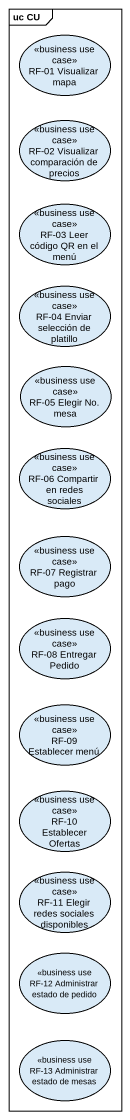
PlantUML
@startuml
mainframe uc CU
usecase "RF-01 Visualizar mapa" as RF_01_Visualizar_mapa <<business use case>>
usecase "RF-02 Visualizar comparación de precios" as RF_02_Visualizar <<business use case>>
usecase "RF-03 Leer código QR en el menú" as RF_03_Leer_código_QR_en_el <<business use case>>
usecase "RF-04 Enviar selección de platillo" as RF_04_Enviar_selección_de <<business use case>>
usecase "RF-05 Elegir No. mesa" as RF_05_Elegir_No_mesa <<business use case>>
usecase "RF-06 Compartir en redes sociales" as RF_06_Compartir_en_redes <<business use case>>
usecase "RF-07 Registrar pago" as RF_07_Registrar_pago <<business use case>>
usecase "RF-08 Entregar Pedido" as RF_08_Entregar_Pedido <<business use case>>
usecase "RF-09 Establecer menú" as RF_09_Establecer_menú <<business use case>>
usecase "RF-10 Establecer Ofertas" as RF_10_Establecer_Ofertas <<business use case>>
usecase "RF-11 Elegir redes sociales disponibles" as RF_11_Elegir_redes_sociales <<business use case>>
usecase "RF-12 Administrar estado de pedido" as RF_12_Administrar_estado_de <<business use case>>
usecase "RF-13 Administrar estado de mesas" as RF_13_Administrar_estado_de <<business use case>>
@enduml
